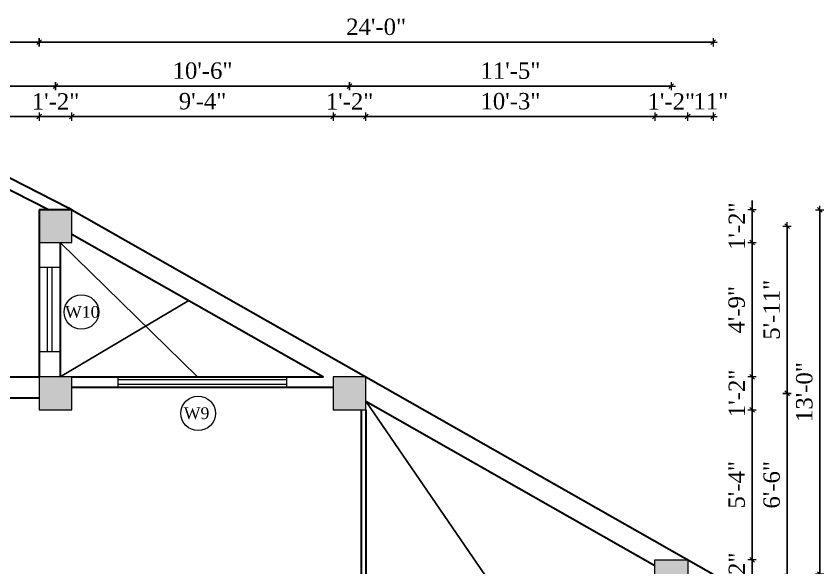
# Model space of a CAD drawing. Header units: inches. Extents: x 4069 to 291496, y -47643 to 12535.
# Drawn here: x 122684.4 to 123029.3, y -23112.3 to -22876.7 of the extents above; entities that cross this region are included whole.
import ezdxf

# ---------------------------------------------------------------- set-up
doc = ezdxf.new("R2010")
doc.units = ezdxf.units.IN
doc.header["$LTSCALE"] = 5
doc.header["$MEASUREMENT"] = 0
for name, color, linetype, lineweight in [('A-WALL', 7, 'Continuous', 9), ('Dimension', 7, 'Continuous', 18), ('Dw', 2, 'Continuous', 18)]:
    doc.layers.add(name, color=color, linetype=linetype, lineweight=lineweight)
doc.layers.add('dim line', color=7, linetype='Continuous', lineweight=15, true_color=0xfab2b2)
doc.layers.add('TEXT', color=6, linetype='Continuous')
doc.layers.add('WALL', color=7, linetype='Continuous')
doc.styles.add('ordinary', font='times.ttf')
doc.dimstyles.new('Copy of 96', dxfattribs={"dimtxt": 7, "dimasz": 4, "dimexe": 0.5, "dimexo": 0.5, "dimgap": 3, "dimtad": 1, "dimdec": 1, "dimzin": 11, "dimdsep": 46, "dimlunit": 4, "dimtxsty": 'ordinary', "dimblk": 'OBLIQUE', "dimcen": 0.09, "dimse1": 1, "dimse2": 1, "dimclrt": 6, "dimazin": 0, "dimtfac": 1, "dimtdec": 1, "dimtix": 1, "dimtmove": 2, "dimatfit": 3, "dimldrblk": 'leader', "dimfxl": 0.5, "dimfxlon": 1, "dimtolj": 1, "dimtzin": 0, "dimarcsym": 0})

# ---------------------------------------------------------------- blocks, each defined once
blk = doc.blocks.new('oblique')
at = {"color": 0, "lineweight": -2}
blk.add_line((0.25, 0.25), (-0.25, -0.25), dxfattribs=at)
at = {"layer": 'dim line', "lineweight": 9}
for p, q in [((-0.4375, 0), (0.4375, 0)), ((0, 0.4375), (0, -0.4375))]:
    blk.add_line(p, q, dxfattribs=at)
blk = doc.blocks.new('*D5045')
at = {"layer": 'A-WALL', "color": 0, "lineweight": -2, "ltscale": 5, "transparency": 16777216}
for p, q in [((122998.63, -23108.89), (122998.63, -23104.89)), ((122998.63, -23122.89), (122998.63, -23108.89)), ((122998.63, -23122.89), (122998.63, -23126.89))]:
    blk.add_line(p, q, dxfattribs=at)
at = {"layer": 'Defpoints', "color": 0, "ltscale": 5, "transparency": 16777216}
for p in [(122971.14, -23108.89), (122998.63, -23108.89), (122971.14, -23122.89)]:
    blk.add_point(p, dxfattribs=at)
at = {"layer": 'A-WALL', "color": 0, "lineweight": -2, "ltscale": 5, "transparency": 16777216, "xscale": 4, "yscale": 4, "zscale": 4}
for p, rotation in [((122998.63, -23108.89), 270), ((122998.63, -23122.89), 90)]:
    blk.add_blockref('oblique', p, dxfattribs=dict(at, rotation=rotation))
at = {"layer": 'A-WALL', "color": 6, "ltscale": 5, "transparency": 16777216, "insert": (122992.13, -23115.89), "char_height": 7, "attachment_point": 5, "rotation": 90, "style": 'ordinary'}
blk.add_mtext('\\A1;1\'-2"', dxfattribs=at)
blk = doc.blocks.new('_OBLIQUE')
at = {"color": 0, "linetype": 'ByBlock'}
blk.add_line((-0.5, -0.5), (0.5, 0.5), dxfattribs=at)
blk = doc.blocks.new('leader')
at = {"layer": 'Dimension'}
for p, q in [((0, -4.328), (0, 4.328)), ((-4.424, 0), (4.424, 0))]:
    blk.add_line(p, q, dxfattribs=at)
blk = doc.blocks.new('*D5046')
at = {"layer": 'A-WALL', "color": 0, "lineweight": -2, "ltscale": 5, "transparency": 16777216}
blk.add_line((122998.63, -23108.89), (122998.63, -23044.78), dxfattribs=at)
at = {"layer": 'Defpoints', "color": 0, "ltscale": 5, "transparency": 16777216}
for p in [(122833.76, -23044.78), (122998.63, -23044.78), (122971.14, -23108.89)]:
    blk.add_point(p, dxfattribs=at)
at = {"layer": 'A-WALL', "color": 0, "lineweight": -2, "ltscale": 5, "transparency": 16777216, "xscale": 4, "yscale": 4, "zscale": 4}
for p, rotation in [((122998.63, -23044.78), 90), ((122998.63, -23108.89), 270)]:
    blk.add_blockref('oblique', p, dxfattribs=dict(at, rotation=rotation))
at = {"layer": 'A-WALL', "color": 6, "ltscale": 5, "transparency": 16777216, "insert": (122992.07, -23076.83), "char_height": 7, "attachment_point": 5, "rotation": 90, "style": 'ordinary'}
blk.add_mtext('\\A1;5\'-4"', dxfattribs=at)
blk = doc.blocks.new('*D5047')
at = {"layer": 'A-WALL', "color": 0, "lineweight": -2, "ltscale": 5, "transparency": 16777216}
for p, q in [((122998.63, -23030.78), (122998.63, -23026.78)), ((122998.63, -23044.78), (122998.63, -23030.78)), ((122998.63, -23044.78), (122998.63, -23048.78))]:
    blk.add_line(p, q, dxfattribs=at)
at = {"layer": 'Defpoints', "color": 0, "ltscale": 5, "transparency": 16777216}
for p in [(122833.76, -23030.78), (122998.63, -23030.78), (122833.76, -23044.78)]:
    blk.add_point(p, dxfattribs=at)
at = {"layer": 'A-WALL', "color": 0, "lineweight": -2, "ltscale": 5, "transparency": 16777216, "xscale": 4, "yscale": 4, "zscale": 4}
for p, rotation in [((122998.63, -23030.78), 270), ((122998.63, -23044.78), 90)]:
    blk.add_blockref('oblique', p, dxfattribs=dict(at, rotation=rotation))
at = {"layer": 'A-WALL', "color": 6, "ltscale": 5, "transparency": 16777216, "insert": (122992.13, -23037.78), "char_height": 7, "attachment_point": 5, "rotation": 90, "style": 'ordinary'}
blk.add_mtext('\\A1;1\'-2"', dxfattribs=at)
blk = doc.blocks.new('*D5048')
at = {"layer": 'A-WALL', "color": 0, "lineweight": -2, "ltscale": 5, "transparency": 16777216}
blk.add_line((122998.63, -23030.78), (122998.63, -22973.4), dxfattribs=at)
at = {"layer": 'Defpoints', "color": 0, "ltscale": 5, "transparency": 16777216}
for p in [(122708.19, -22973.4), (122998.63, -22973.4), (122833.76, -23030.78)]:
    blk.add_point(p, dxfattribs=at)
at = {"layer": 'A-WALL', "color": 0, "lineweight": -2, "ltscale": 5, "transparency": 16777216, "xscale": 4, "yscale": 4, "zscale": 4}
for p, rotation in [((122998.63, -22973.4), 90), ((122998.63, -23030.78), 270)]:
    blk.add_blockref('oblique', p, dxfattribs=dict(at, rotation=rotation))
at = {"layer": 'A-WALL', "color": 6, "ltscale": 5, "transparency": 16777216, "insert": (122992.06, -23002.09), "char_height": 7, "attachment_point": 5, "rotation": 90, "style": 'ordinary'}
blk.add_mtext('\\A1;4\'-9"', dxfattribs=at)
blk = doc.blocks.new('*D5049')
at = {"layer": 'A-WALL', "color": 0, "lineweight": -2, "ltscale": 5, "transparency": 16777216}
for p, q in [((122998.63, -22959.4), (122998.63, -22955.4)), ((122998.63, -22973.4), (122998.63, -22959.4)), ((122998.63, -22973.4), (122998.63, -22977.4))]:
    blk.add_line(p, q, dxfattribs=at)
at = {"layer": 'Defpoints', "color": 0, "ltscale": 5, "transparency": 16777216}
for p in [(122708.19, -22959.4), (122998.63, -22959.4), (122708.19, -22973.4)]:
    blk.add_point(p, dxfattribs=at)
at = {"layer": 'A-WALL', "color": 0, "lineweight": -2, "ltscale": 5, "transparency": 16777216, "xscale": 4, "yscale": 4, "zscale": 4}
for p, rotation in [((122998.63, -22959.4), 270), ((122998.63, -22973.4), 90)]:
    blk.add_blockref('oblique', p, dxfattribs=dict(at, rotation=rotation))
at = {"layer": 'A-WALL', "color": 6, "ltscale": 5, "transparency": 16777216, "insert": (122992.13, -22966.4), "char_height": 7, "attachment_point": 5, "rotation": 90, "style": 'ordinary'}
blk.add_mtext('\\A1;1\'-2"', dxfattribs=at)
blk = doc.blocks.new('*D5051')
at = {"layer": 'A-WALL', "color": 0, "lineweight": -2, "ltscale": 5, "transparency": 16777216}
blk.add_line((123013.59, -23115.89), (123013.59, -23037.78), dxfattribs=at)
at = {"layer": 'Defpoints', "color": 0, "ltscale": 5, "transparency": 16777216}
for p in [(122826.76, -23037.78), (123013.59, -23037.78), (122964.14, -23115.89)]:
    blk.add_point(p, dxfattribs=at)
at = {"layer": 'A-WALL', "color": 0, "lineweight": -2, "ltscale": 5, "transparency": 16777216, "xscale": 4, "yscale": 4, "zscale": 4}
for p, rotation in [((123013.59, -23037.78), 90), ((123013.59, -23115.89), 270)]:
    blk.add_blockref('oblique', p, dxfattribs=dict(at, rotation=rotation))
at = {"layer": 'A-WALL', "color": 6, "ltscale": 5, "transparency": 16777216, "insert": (123007.03, -23076.83), "char_height": 7, "attachment_point": 5, "rotation": 90, "style": 'ordinary'}
blk.add_mtext('\\A1;6\'-6"', dxfattribs=at)
blk = doc.blocks.new('*D5052')
at = {"layer": 'A-WALL', "color": 0, "lineweight": -2, "ltscale": 5, "transparency": 16777216}
blk.add_line((123013.59, -23037.78), (123013.59, -22966.4), dxfattribs=at)
at = {"layer": 'Defpoints', "color": 0, "ltscale": 5, "transparency": 16777216}
for p in [(122701.19, -22966.4), (123013.59, -22966.4), (122826.76, -23037.78)]:
    blk.add_point(p, dxfattribs=at)
at = {"layer": 'A-WALL', "color": 0, "lineweight": -2, "ltscale": 5, "transparency": 16777216, "xscale": 4, "yscale": 4, "zscale": 4}
for p, rotation in [((123013.59, -22966.4), 90), ((123013.59, -23037.78), 270)]:
    blk.add_blockref('oblique', p, dxfattribs=dict(at, rotation=rotation))
at = {"layer": 'A-WALL', "color": 6, "ltscale": 5, "transparency": 16777216, "insert": (123007.03, -23002.09), "char_height": 7, "attachment_point": 5, "rotation": 90, "style": 'ordinary'}
blk.add_mtext('\\A1;5\'-11"', dxfattribs=at)
blk = doc.blocks.new('*D5025')
at = {"layer": 'A-WALL', "color": 0, "lineweight": -2, "ltscale": 5, "transparency": 16777216}
blk.add_line((122587.31, -22919.63), (122694.19, -22919.63), dxfattribs=at)
at = {"layer": 'Defpoints', "color": 0, "ltscale": 5, "transparency": 16777216}
for p in [(122694.19, -22919.63), (122694.19, -22959.4), (122587.31, -23030.78)]:
    blk.add_point(p, dxfattribs=at)
at = {"layer": 'A-WALL', "color": 0, "lineweight": -2, "ltscale": 5, "transparency": 16777216, "xscale": 4, "yscale": 4, "zscale": 4, "rotation": 180}
blk.add_blockref('oblique', (122587.31, -22919.63), dxfattribs=at)
at = {"layer": 'A-WALL', "color": 0, "lineweight": -2, "ltscale": 5, "transparency": 16777216, "xscale": 4, "yscale": 4, "zscale": 4}
blk.add_blockref('oblique', (122694.19, -22919.63), dxfattribs=at)
at = {"layer": 'A-WALL', "color": 6, "ltscale": 5, "transparency": 16777216, "insert": (122640.75, -22913.07), "char_height": 7, "attachment_point": 5, "style": 'ordinary'}
blk.add_mtext('\\A1;8\'-11"', dxfattribs=at)
blk = doc.blocks.new('*D5026')
at = {"layer": 'A-WALL', "color": 0, "lineweight": -2, "ltscale": 5, "transparency": 16777216}
for p, q in [((122694.19, -22919.63), (122690.19, -22919.63)), ((122694.19, -22919.63), (122708.19, -22919.63)), ((122708.19, -22919.63), (122712.19, -22919.63))]:
    blk.add_line(p, q, dxfattribs=at)
at = {"layer": 'Defpoints', "color": 0, "ltscale": 5, "transparency": 16777216}
for p in [(122708.19, -22919.63), (122694.19, -22959.4), (122708.19, -22959.4)]:
    blk.add_point(p, dxfattribs=at)
at = {"layer": 'A-WALL', "color": 0, "lineweight": -2, "ltscale": 5, "transparency": 16777216, "xscale": 4, "yscale": 4, "zscale": 4}
blk.add_blockref('oblique', (122694.19, -22919.63), dxfattribs=at)
at = {"layer": 'A-WALL', "color": 0, "lineweight": -2, "ltscale": 5, "transparency": 16777216, "xscale": 4, "yscale": 4, "zscale": 4, "rotation": 180}
blk.add_blockref('oblique', (122708.19, -22919.63), dxfattribs=at)
at = {"layer": 'A-WALL', "color": 6, "ltscale": 5, "transparency": 16777216, "insert": (122701.19, -22913.13), "char_height": 7, "attachment_point": 5, "style": 'ordinary'}
blk.add_mtext('\\A1;1\'-2"', dxfattribs=at)
blk = doc.blocks.new('*D5027')
at = {"layer": 'A-WALL', "color": 0, "lineweight": -2, "ltscale": 5, "transparency": 16777216}
blk.add_line((122708.19, -22919.63), (122819.76, -22919.63), dxfattribs=at)
at = {"layer": 'Defpoints', "color": 0, "ltscale": 5, "transparency": 16777216}
for p in [(122819.76, -22919.63), (122708.19, -22959.4), (122819.76, -23030.78)]:
    blk.add_point(p, dxfattribs=at)
at = {"layer": 'A-WALL', "color": 0, "lineweight": -2, "ltscale": 5, "transparency": 16777216, "xscale": 4, "yscale": 4, "zscale": 4, "rotation": 180}
blk.add_blockref('oblique', (122708.19, -22919.63), dxfattribs=at)
at = {"layer": 'A-WALL', "color": 0, "lineweight": -2, "ltscale": 5, "transparency": 16777216, "xscale": 4, "yscale": 4, "zscale": 4}
blk.add_blockref('oblique', (122819.76, -22919.63), dxfattribs=at)
at = {"layer": 'A-WALL', "color": 6, "ltscale": 5, "transparency": 16777216, "insert": (122763.97, -22913.06), "char_height": 7, "attachment_point": 5, "style": 'ordinary'}
blk.add_mtext('\\A1;9\'-4"', dxfattribs=at)
blk = doc.blocks.new('*D5028')
at = {"layer": 'A-WALL', "color": 0, "lineweight": -2, "ltscale": 5, "transparency": 16777216}
for p, q in [((122819.76, -22919.63), (122815.76, -22919.63)), ((122819.76, -22919.63), (122833.76, -22919.63)), ((122833.76, -22919.63), (122837.76, -22919.63))]:
    blk.add_line(p, q, dxfattribs=at)
at = {"layer": 'Defpoints', "color": 0, "ltscale": 5, "transparency": 16777216}
for p in [(122833.76, -22919.63), (122819.76, -23030.78), (122833.76, -23030.78)]:
    blk.add_point(p, dxfattribs=at)
at = {"layer": 'A-WALL', "color": 0, "lineweight": -2, "ltscale": 5, "transparency": 16777216, "xscale": 4, "yscale": 4, "zscale": 4}
blk.add_blockref('oblique', (122819.76, -22919.63), dxfattribs=at)
at = {"layer": 'A-WALL', "color": 0, "lineweight": -2, "ltscale": 5, "transparency": 16777216, "xscale": 4, "yscale": 4, "zscale": 4, "rotation": 180}
blk.add_blockref('oblique', (122833.76, -22919.63), dxfattribs=at)
at = {"layer": 'A-WALL', "color": 6, "ltscale": 5, "transparency": 16777216, "insert": (122826.76, -22913.13), "char_height": 7, "attachment_point": 5, "style": 'ordinary'}
blk.add_mtext('\\A1;1\'-2"', dxfattribs=at)
blk = doc.blocks.new('*D5029')
at = {"layer": 'A-WALL', "color": 0, "lineweight": -2, "ltscale": 5, "transparency": 16777216}
blk.add_line((122833.76, -22919.63), (122957.14, -22919.63), dxfattribs=at)
at = {"layer": 'Defpoints', "color": 0, "ltscale": 5, "transparency": 16777216}
for p in [(122957.14, -22919.63), (122833.76, -23030.78), (122957.14, -23108.89)]:
    blk.add_point(p, dxfattribs=at)
at = {"layer": 'A-WALL', "color": 0, "lineweight": -2, "ltscale": 5, "transparency": 16777216, "xscale": 4, "yscale": 4, "zscale": 4, "rotation": 180}
blk.add_blockref('oblique', (122833.76, -22919.63), dxfattribs=at)
at = {"layer": 'A-WALL', "color": 0, "lineweight": -2, "ltscale": 5, "transparency": 16777216, "xscale": 4, "yscale": 4, "zscale": 4}
blk.add_blockref('oblique', (122957.14, -22919.63), dxfattribs=at)
at = {"layer": 'A-WALL', "color": 6, "ltscale": 5, "transparency": 16777216, "insert": (122895.45, -22913.07), "char_height": 7, "attachment_point": 5, "style": 'ordinary'}
blk.add_mtext('\\A1;10\'-3"', dxfattribs=at)
blk = doc.blocks.new('*D5030')
at = {"layer": 'A-WALL', "color": 0, "lineweight": -2, "ltscale": 5, "transparency": 16777216}
for p, q in [((122957.14, -22919.63), (122953.14, -22919.63)), ((122957.14, -22919.63), (122971.14, -22919.63)), ((122971.14, -22919.63), (122975.14, -22919.63))]:
    blk.add_line(p, q, dxfattribs=at)
at = {"layer": 'Defpoints', "color": 0, "ltscale": 5, "transparency": 16777216}
for p in [(122971.14, -22919.63), (122957.14, -23108.89), (122971.14, -23108.89)]:
    blk.add_point(p, dxfattribs=at)
at = {"layer": 'A-WALL', "color": 0, "lineweight": -2, "ltscale": 5, "transparency": 16777216, "xscale": 4, "yscale": 4, "zscale": 4}
blk.add_blockref('oblique', (122957.14, -22919.63), dxfattribs=at)
at = {"layer": 'A-WALL', "color": 0, "lineweight": -2, "ltscale": 5, "transparency": 16777216, "xscale": 4, "yscale": 4, "zscale": 4, "rotation": 180}
blk.add_blockref('oblique', (122971.14, -22919.63), dxfattribs=at)
at = {"layer": 'A-WALL', "color": 6, "ltscale": 5, "transparency": 16777216, "insert": (122964.14, -22913.13), "char_height": 7, "attachment_point": 5, "style": 'ordinary'}
blk.add_mtext('\\A1;1\'-2"', dxfattribs=at)
blk = doc.blocks.new('*D5031')
at = {"layer": 'A-WALL', "color": 0, "lineweight": -2, "ltscale": 5, "transparency": 16777216}
blk.add_line((122971.14, -22919.63), (122982, -22919.63), dxfattribs=at)
at = {"layer": 'Defpoints', "color": 0, "ltscale": 5, "transparency": 16777216}
for p in [(122982, -22919.63), (122971.14, -23108.89), (122982, -23115.06)]:
    blk.add_point(p, dxfattribs=at)
at = {"layer": 'A-WALL', "color": 0, "lineweight": -2, "ltscale": 5, "transparency": 16777216, "xscale": 4, "yscale": 4, "zscale": 4, "rotation": 180}
blk.add_blockref('oblique', (122971.14, -22919.63), dxfattribs=at)
at = {"layer": 'A-WALL', "color": 0, "lineweight": -2, "ltscale": 5, "transparency": 16777216, "xscale": 4, "yscale": 4, "zscale": 4}
blk.add_blockref('oblique', (122982, -22919.63), dxfattribs=at)
at = {"layer": 'A-WALL', "color": 6, "ltscale": 5, "transparency": 16777216, "insert": (122981.05, -22913.07), "char_height": 7, "attachment_point": 5, "style": 'ordinary'}
blk.add_mtext('\\A1;11"', dxfattribs=at)
blk = doc.blocks.new('*D5032')
at = {"layer": 'A-WALL', "color": 0, "lineweight": -2, "ltscale": 5, "transparency": 16777216}
blk.add_line((122580.31, -22906.59), (122701.19, -22906.59), dxfattribs=at)
at = {"layer": 'Defpoints', "color": 0, "ltscale": 5, "transparency": 16777216}
for p in [(122701.19, -22906.59), (122580.31, -23037.78), (122701.19, -23037.78)]:
    blk.add_point(p, dxfattribs=at)
at = {"layer": 'A-WALL', "color": 0, "lineweight": -2, "ltscale": 5, "transparency": 16777216, "xscale": 4, "yscale": 4, "zscale": 4, "rotation": 180}
blk.add_blockref('oblique', (122580.31, -22906.59), dxfattribs=at)
at = {"layer": 'A-WALL', "color": 0, "lineweight": -2, "ltscale": 5, "transparency": 16777216, "xscale": 4, "yscale": 4, "zscale": 4}
blk.add_blockref('oblique', (122701.19, -22906.59), dxfattribs=at)
at = {"layer": 'A-WALL', "color": 6, "ltscale": 5, "transparency": 16777216, "insert": (122640.75, -22900.03), "char_height": 7, "attachment_point": 5, "style": 'ordinary'}
blk.add_mtext('\\A1;10\'-1"', dxfattribs=at)
blk = doc.blocks.new('*D5033')
at = {"layer": 'A-WALL', "color": 0, "lineweight": -2, "ltscale": 5, "transparency": 16777216}
blk.add_line((122701.19, -22906.59), (122826.76, -22906.59), dxfattribs=at)
at = {"layer": 'Defpoints', "color": 0, "ltscale": 5, "transparency": 16777216}
for p in [(122826.76, -22906.59), (122701.19, -23037.78), (122826.76, -23037.78)]:
    blk.add_point(p, dxfattribs=at)
at = {"layer": 'A-WALL', "color": 0, "lineweight": -2, "ltscale": 5, "transparency": 16777216, "xscale": 4, "yscale": 4, "zscale": 4, "rotation": 180}
blk.add_blockref('oblique', (122701.19, -22906.59), dxfattribs=at)
at = {"layer": 'A-WALL', "color": 0, "lineweight": -2, "ltscale": 5, "transparency": 16777216, "xscale": 4, "yscale": 4, "zscale": 4}
blk.add_blockref('oblique', (122826.76, -22906.59), dxfattribs=at)
at = {"layer": 'A-WALL', "color": 6, "ltscale": 5, "transparency": 16777216, "insert": (122763.97, -22900.03), "char_height": 7, "attachment_point": 5, "style": 'ordinary'}
blk.add_mtext('\\A1;10\'-6"', dxfattribs=at)
blk = doc.blocks.new('*D5034')
at = {"layer": 'A-WALL', "color": 0, "lineweight": -2, "ltscale": 5, "transparency": 16777216}
blk.add_line((122826.76, -22906.59), (122964.14, -22906.59), dxfattribs=at)
at = {"layer": 'Defpoints', "color": 0, "ltscale": 5, "transparency": 16777216}
for p in [(122964.14, -22906.59), (122826.76, -23037.78), (122964.14, -23115.89)]:
    blk.add_point(p, dxfattribs=at)
at = {"layer": 'A-WALL', "color": 0, "lineweight": -2, "ltscale": 5, "transparency": 16777216, "xscale": 4, "yscale": 4, "zscale": 4, "rotation": 180}
blk.add_blockref('oblique', (122826.76, -22906.59), dxfattribs=at)
at = {"layer": 'A-WALL', "color": 0, "lineweight": -2, "ltscale": 5, "transparency": 16777216, "xscale": 4, "yscale": 4, "zscale": 4}
blk.add_blockref('oblique', (122964.14, -22906.59), dxfattribs=at)
at = {"layer": 'A-WALL', "color": 6, "ltscale": 5, "transparency": 16777216, "insert": (122895.45, -22900.03), "char_height": 7, "attachment_point": 5, "style": 'ordinary'}
blk.add_mtext('\\A1;11\'-5"', dxfattribs=at)
blk = doc.blocks.new('*D5035')
at = {"layer": 'A-WALL', "color": 0, "lineweight": -2, "ltscale": 5, "transparency": 16777216}
blk.add_line((122573.31, -22887.87), (122694.19, -22887.87), dxfattribs=at)
at = {"layer": 'Defpoints', "color": 0, "ltscale": 5, "transparency": 16777216}
for p in [(122694.19, -22887.87), (122694.19, -22959.4), (122573.31, -23030.78)]:
    blk.add_point(p, dxfattribs=at)
at = {"layer": 'A-WALL', "color": 0, "lineweight": -2, "ltscale": 5, "transparency": 16777216, "xscale": 4, "yscale": 4, "zscale": 4, "rotation": 180}
blk.add_blockref('oblique', (122573.31, -22887.87), dxfattribs=at)
at = {"layer": 'A-WALL', "color": 0, "lineweight": -2, "ltscale": 5, "transparency": 16777216, "xscale": 4, "yscale": 4, "zscale": 4}
blk.add_blockref('oblique', (122694.19, -22887.87), dxfattribs=at)
at = {"layer": 'A-WALL', "color": 6, "ltscale": 5, "transparency": 16777216, "insert": (122633.75, -22881.31), "char_height": 7, "attachment_point": 5, "style": 'ordinary'}
blk.add_mtext('\\A1;10\'-1"', dxfattribs=at)
blk = doc.blocks.new('*D5036')
at = {"layer": 'A-WALL', "color": 0, "lineweight": -2, "ltscale": 5, "transparency": 16777216}
blk.add_line((122694.19, -22887.87), (122982, -22887.87), dxfattribs=at)
at = {"layer": 'Defpoints', "color": 0, "ltscale": 5, "transparency": 16777216}
for p in [(122982, -22887.87), (122694.19, -22959.4), (122982, -23115.06)]:
    blk.add_point(p, dxfattribs=at)
at = {"layer": 'A-WALL', "color": 0, "lineweight": -2, "ltscale": 5, "transparency": 16777216, "xscale": 4, "yscale": 4, "zscale": 4, "rotation": 180}
blk.add_blockref('oblique', (122694.19, -22887.87), dxfattribs=at)
at = {"layer": 'A-WALL', "color": 0, "lineweight": -2, "ltscale": 5, "transparency": 16777216, "xscale": 4, "yscale": 4, "zscale": 4}
blk.add_blockref('oblique', (122982, -22887.87), dxfattribs=at)
at = {"layer": 'A-WALL', "color": 6, "ltscale": 5, "transparency": 16777216, "insert": (122838.1, -22881.31), "char_height": 7, "attachment_point": 5, "style": 'ordinary'}
blk.add_mtext('\\A1;24\'-0"', dxfattribs=at)
blk = doc.blocks.new('*D5038')
at = {"layer": 'A-WALL', "color": 0, "lineweight": -2, "ltscale": 5, "transparency": 16777216}
blk.add_line((123027.55, -23115.06), (123027.55, -22959.4), dxfattribs=at)
at = {"layer": 'Defpoints', "color": 0, "ltscale": 5, "transparency": 16777216}
for p in [(122708.19, -22959.4), (123027.55, -22959.4), (122982, -23115.06)]:
    blk.add_point(p, dxfattribs=at)
at = {"layer": 'A-WALL', "color": 0, "lineweight": -2, "ltscale": 5, "transparency": 16777216, "xscale": 4, "yscale": 4, "zscale": 4}
for p, rotation in [((123027.55, -22959.4), 90), ((123027.55, -23115.06), 270)]:
    blk.add_blockref('oblique', p, dxfattribs=dict(at, rotation=rotation))
at = {"layer": 'A-WALL', "color": 6, "ltscale": 5, "transparency": 16777216, "insert": (123020.98, -23037.23), "char_height": 7, "attachment_point": 5, "rotation": 90, "style": 'ordinary'}
blk.add_mtext('\\A1;13\'-0"', dxfattribs=at)

msp = doc.modelspace()

# ---------------------------------------------------------------- hatches: boundary and pattern name
at = {"layer": 'WALL', "linetype": 'ByBlock', "ltscale": 5, "true_color": 0xf8991e}
h = msp.add_hatch(color=30, dxfattribs=at)
h.dxf.hatch_style = 1
h.paths.add_polyline_path([(122694.19148, -22973.39983), (122708.19148, -22973.39983), (122708.19148, -22959.39983), (122694.19148, -22959.39983)])
h = msp.add_hatch(color=30, dxfattribs=at)
h.dxf.hatch_style = 1
h.paths.add_polyline_path([(122694.19148, -23044.78323), (122708.19148, -23044.78323), (122708.19148, -23030.78323), (122694.19148, -23030.78323)])
h = msp.add_hatch(color=30, dxfattribs=at)
h.dxf.hatch_style = 1
h.paths.add_polyline_path([(122833.75827, -23044.78323), (122833.75827, -23030.78323), (122819.75827, -23030.78323), (122819.75827, -23044.78323)])
h = msp.add_hatch(color=30, dxfattribs=at)
h.dxf.hatch_style = 1
h.paths.add_polyline_path([(122957.14491, -23108.88608), (122957.14491, -23122.88608), (122971.14491, -23122.88608), (122971.14491, -23108.88608)])

# ---------------------------------------------------------------- linework, layer by layer
at = {"layer": 'A-WALL', "lineweight": 30}
for p, q in [((122655.19148, -22932.36038), (122706.71767, -22958.56199)), ((122659.69148, -22939.69707), (122698.4375, -22959.39983)), ((122706.71767, -22958.56199), (122708.19148, -22959.39983)), ((122694.19148, -22959.39983), (122694.19148, -23030.78323)), ((122708.19148, -22959.39983), (122694.19148, -22959.39983)), ((122708.19148, -22959.39983), (122833.75827, -23030.78323)), ((122708.19148, -22969.75249), (122815.54744, -23030.78323)), ((122703.19148, -22973.39983), (122703.19148, -23030.78323)), ((122623.30521, -23030.78323), (122694.19148, -23030.78323)), ((122708.19148, -23030.78323), (122815.54744, -23030.78323)), ((122833.75827, -23030.78323), (122982.00415, -23115.05944)), ((122819.75827, -23035.28323), (122708.19148, -23035.28323)), ((122694.19148, -23039.78323), (122623.30521, -23039.78323)), ((122833.75827, -23041.13589), (122957.14491, -23111.27989)), ((122831.75827, -23044.78323), (122831.75827, -23171.56555)), ((122833.75827, -23044.78323), (122833.75827, -23171.56555))]:
    msp.add_line(p, q, dxfattribs=at)
at = {"layer": 'A-WALL', "ltscale": 5}
for p, q in [((122703.19148, -22984.09153), (122694.19148, -22984.09153)), ((122703.19148, -23020.09153), (122694.19148, -23020.09153)), ((122727.97487, -23035.28323), (122727.97487, -23030.78323)), ((122799.97487, -23035.28323), (122799.97487, -23030.78323))]:
    msp.add_line(p, q, dxfattribs=at)
for points in [[(122694.19148, -22973.39983), (122708.19148, -22973.39983), (122708.19148, -22959.39983), (122694.19148, -22959.39983)], [(122694.19148, -23044.78323), (122708.19148, -23044.78323), (122708.19148, -23030.78323), (122694.19148, -23030.78323)], [(122819.75827, -23044.78323), (122833.75827, -23044.78323), (122833.75827, -23030.78323), (122819.75827, -23030.78323)], [(122957.14491, -23108.88608), (122971.14491, -23108.88608), (122971.14491, -23122.88608), (122957.14491, -23122.88608)]]:
    msp.add_lwpolyline(points, close=True, dxfattribs=at)
for centre in [(122712.23553, -23003.04931), (122762.07296, -23046.32666)]:
    msp.add_circle(centre, 7.38406, dxfattribs=at)
at = {"layer": 'Dw', "color": 3}
for p, q in [((122697.69148, -23020.09153), (122697.69148, -22984.09153)), ((122699.69148, -23020.09153), (122699.69148, -22984.09153)), ((122799.97487, -23032.03323), (122727.97487, -23032.03323)), ((122799.97487, -23034.03323), (122727.97487, -23034.03323))]:
    msp.add_line(p, q, dxfattribs=at)
at = {"layer": 'WALL', "color": 30, "linetype": 'ByBlock', "ltscale": 5, "true_color": 0xf8991e}
for p, q in [((122703.19148, -22973.39983), (122761.86946, -23030.78323)), ((122703.19148, -23030.78323), (122758.14017, -22998.1478)), ((122922.76754, -23171.06555), (122833.75827, -23041.13589))]:
    msp.add_line(p, q, dxfattribs=at)

# ---------------------------------------------------------------- texts
at = {"layer": 'TEXT', "style": 'ordinary'}
for s, p in [('W10', (122705.27792, -23005.49343)), ('W9', (122755.95544, -23048.77078))]:
    msp.add_text(s, height=5, dxfattribs=at).set_placement(p)

# ---------------------------------------------------------------- dimensions: what is measured, and where the dimension line sits
at = {"layer": 'A-WALL', "ltscale": 5}
for base, p1, p2, picture, middle in [((122694.19148, -22887.87387), (122573.30521, -23030.78323), (122694.19148, -22959.39983), '*D5035', (122633.74835, -22881.31331)), ((122982.00415, -22887.87387), (122694.19148, -22959.39983), (122982.00415, -23115.05944), '*D5036', (122838.09781, -22881.31331)), ((122701.19148, -22906.59421), (122580.30521, -23037.78323), (122701.19148, -23037.78323), '*D5032', (122640.74835, -22900.03365)), ((122826.75827, -22906.59421), (122701.19148, -23037.78323), (122826.75827, -23037.78323), '*D5033', (122763.97487, -22900.03365)), ((122964.14491, -22906.59421), (122826.75827, -23037.78323), (122964.14491, -23115.88608), '*D5034', (122895.45159, -22900.03365)), ((122694.19148, -22919.63145), (122587.30521, -23030.78323), (122694.19148, -22959.39983), '*D5025', (122640.74835, -22913.07089)), ((122708.19148, -22919.63145), (122694.19148, -22959.39983), (122708.19148, -22959.39983), '*D5026', (122701.19148, -22913.13145)), ((122819.75827, -22919.63145), (122708.19148, -22959.39983), (122819.75827, -23030.78323), '*D5027', (122763.97487, -22913.0608)), ((122833.75827, -22919.63145), (122819.75827, -23030.78323), (122833.75827, -23030.78323), '*D5028', (122826.75827, -22913.13145)), ((122957.14491, -22919.63145), (122833.75827, -23030.78323), (122957.14491, -23108.88608), '*D5029', (122895.45159, -22913.07089)), ((122971.14491, -22919.63145), (122957.14491, -23108.88608), (122971.14491, -23108.88608), '*D5030', (122964.14491, -22913.13145))]:
    dim = msp.add_linear_dim(base=base, p1=p1, p2=p2, dimstyle='Copy of 96', override={"dimdec": 0, "dimblk": 'oblique', "dimtdec": 0, "dimarcsym": 1}, dxfattribs=at)
    dim.commit()
    dim.dimension.update_dxf_attribs({"geometry": picture, "text_midpoint": middle})
dim = msp.add_linear_dim(base=(122982.00415, -22919.63145), p1=(122971.14491, -23108.88608), p2=(122982.00415, -23115.05944), dimstyle='Copy of 96', override={"dimdec": 0, "dimblk": 'oblique', "dimtdec": 0, "dimarcsym": 1}, dxfattribs=at)
dim.commit()
dim.dimension.update_dxf_attribs({"geometry": '*D5031', "text_midpoint": (122981.05119, -22913.06848), "dimtype": 160})
for base, p1, p2, picture, middle in [((122998.63402, -22959.39983), (122708.19148, -22973.39983), (122708.19148, -22959.39983), '*D5049', (122992.13402, -22966.39983)), ((123027.54534, -22959.39983), (122982.00415, -23115.05944), (122708.19148, -22959.39983), '*D5038', (123020.98477, -23037.22964)), ((123013.592, -22966.39983), (122826.75827, -23037.78323), (122701.19148, -22966.39983), '*D5052', (123007.03144, -23002.09153)), ((122998.63402, -22973.39983), (122833.75827, -23030.78323), (122708.19148, -22973.39983), '*D5048', (122992.06336, -23002.09153)), ((122998.63402, -23030.78323), (122833.75827, -23044.78323), (122833.75827, -23030.78323), '*D5047', (122992.13402, -23037.78323)), ((123013.592, -23037.78323), (122964.14491, -23115.88608), (122826.75827, -23037.78323), '*D5051', (123007.03144, -23076.83465)), ((122998.63402, -23044.78323), (122971.14491, -23108.88608), (122833.75827, -23044.78323), '*D5046', (122992.07345, -23076.83465)), ((122998.63402, -23108.88608), (122971.14491, -23122.88608), (122971.14491, -23108.88608), '*D5045', (122992.13402, -23115.88608))]:
    dim = msp.add_linear_dim(base=base, p1=p1, p2=p2, angle=90, dimstyle='Copy of 96', override={"dimdec": 0, "dimblk": 'oblique', "dimtdec": 0, "dimarcsym": 1}, dxfattribs=at)
    dim.commit()
    dim.dimension.update_dxf_attribs({"geometry": picture, "text_midpoint": middle})

doc.saveas('drawing.dxf')
